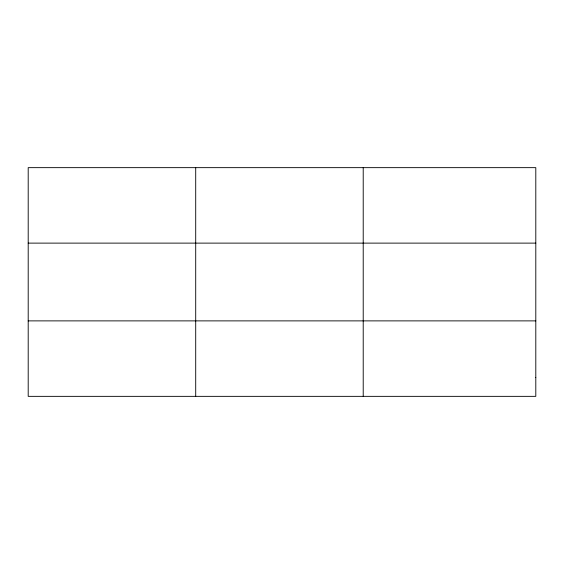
<?xml version="1.0" encoding="UTF-8"?>
<svg xmlns="http://www.w3.org/2000/svg" width="564" height="564" viewBox="0 0 564 564"><rect width="100%" height="100%" fill="white"/><g stroke="black" fill="none" stroke-linecap="round" stroke-linejoin="round"><path stroke-width="0.85" d="M195.708 396.351L195.708 167.649M363.216 396.351L363.216 167.649M28.2 243.119L535.8 243.119M28.2 320.881L535.8 320.881M535.8 377.485L535.8 396.351L28.2 396.351L28.2 167.649L535.8 167.649L535.8 377.485"/></g></svg>
